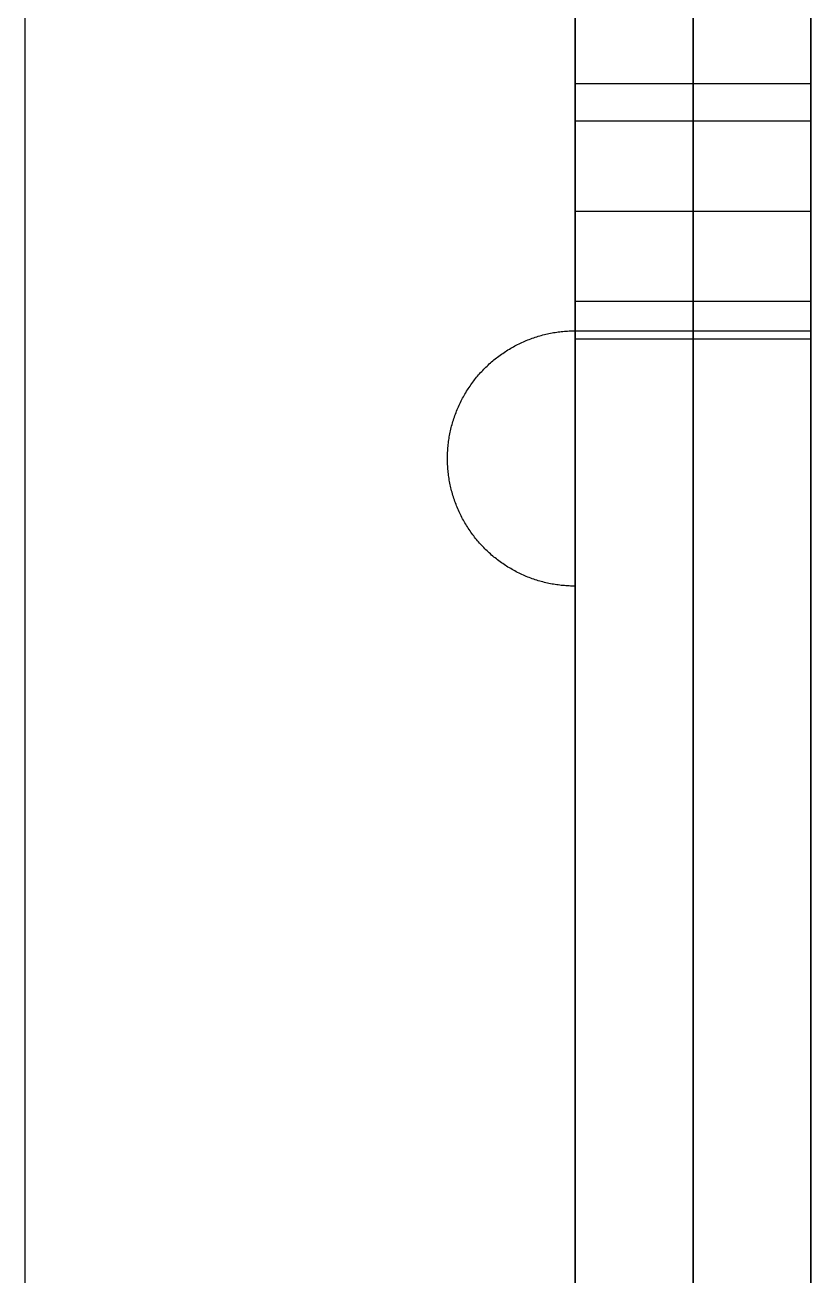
# Model space of a CAD drawing. Header units: millimetres. Extents: x -3003 to 2440, y -88 to 1748.
# Drawn here: x -2572.55 to -2552.55, y 662.71 to 694.56 of the extents above; entities that cross this region are included whole.
import ezdxf

# ---------------------------------------------------------------- set-up
doc = ezdxf.new("R2010")
doc.units = ezdxf.units.MM
doc.header["$MEASUREMENT"] = 0
doc.layers.add('ASSEMBLY', color=7, linetype='Continuous', true_color=0x000000)

msp = doc.modelspace()

# ---------------------------------------------------------------- linework, layer by layer
at = {"layer": 'ASSEMBLY'}
for p, q in [((-2558.55, 1014.865, 321), (-2558.55, 636.865, 321)), ((-2552.55, 1014.865, 321), (-2552.55, 636.865, 321))]:
    msp.add_line(p, q, dxfattribs=at)
for points in [[(-2558.55, 1020.865, 636), (-2558.55, 825.865, 636), (-2558.55, 630.865, 636)], [(-2555.55, 1020.865, 636), (-2555.55, 825.865, 636), (-2555.55, 630.865, 636)], [(-2552.55, 1020.865, 636), (-2552.55, 825.865, 636), (-2552.55, 630.865, 636)], [(-2552.55, 686.779, 6), (-2552.55, 714.951, 6), (-2552.55, 742.093, 6)], [(-2552.55, 686.779, 12), (-2552.55, 714.951, 12), (-2552.55, 742.093, 12)], [(-2552.55, 686.779, 9), (-2552.55, 714.951, 9), (-2552.55, 742.093, 9)], [(-2558.55, 693.079, 12), (-2558.55, 713.722, 12), (-2558.55, 735.793, 12)], [(-2555.55, 693.079, 12), (-2555.55, 713.722, 12), (-2555.55, 735.793, 12)], [(-2552.55, 693.079, 12), (-2552.55, 713.722, 12), (-2552.55, 735.793, 12)], [(-2572.55, 660.865), (-2572.55, 695.865), (-2572.55, 730.865)], [(-2572.55, 660.865, 6), (-2572.55, 695.865, 6), (-2572.55, 730.865, 6)], [(-2572.55, 660.865, 3), (-2572.55, 695.865, 3), (-2572.55, 730.865, 3)], [(-2558.55, 693.079, 12), (-2555.55, 693.079, 12), (-2552.55, 693.079, 12)], [(-2558.55, 692.127, 14.298), (-2555.55, 692.127, 14.298), (-2552.55, 692.127, 14.298)], [(-2558.55, 689.829, 15.25), (-2555.55, 689.829, 15.25), (-2552.55, 689.829, 15.25)], [(-2558.55, 687.531, 14.298), (-2555.55, 687.531, 14.298), (-2552.55, 687.531, 14.298)], [(-2558.55, 686.779, 6), (-2555.55, 686.779, 6), (-2552.55, 686.779, 6)], [(-2558.55, 686.779, 12), (-2555.55, 686.779, 12), (-2552.55, 686.779, 12)], [(-2558.55, 686.779, 6), (-2558.55, 686.779, 9), (-2558.55, 686.779, 12)], [(-2558.55, 686.779, 9), (-2555.55, 686.779, 9), (-2552.55, 686.779, 9)], [(-2555.55, 686.779, 6), (-2555.55, 686.779, 9), (-2555.55, 686.779, 12)], [(-2552.55, 686.779, 6), (-2552.55, 686.779, 9), (-2552.55, 686.779, 12)], [(-2558.55, 630.865, 6), (-2558.55, 658.008, 6), (-2558.55, 686.579, 6)], [(-2558.55, 686.579, 6), (-2555.55, 686.579, 6), (-2552.55, 686.579, 6)], [(-2558.55, 686.579, 6), (-2558.55, 686.579, 9), (-2558.55, 686.579, 12)], [(-2558.55, 686.579, 12), (-2555.55, 686.579, 12), (-2552.55, 686.579, 12)], [(-2558.55, 686.579, 9), (-2555.55, 686.579, 9), (-2552.55, 686.579, 9)], [(-2555.55, 630.865, 6), (-2555.55, 658.008, 6), (-2555.55, 686.579, 6)], [(-2555.55, 686.579, 6), (-2555.55, 686.579, 9), (-2555.55, 686.579, 12)], [(-2552.55, 630.865, 6), (-2552.55, 658.008, 6), (-2552.55, 686.579, 6)], [(-2552.55, 686.579, 6), (-2552.55, 686.579, 9), (-2552.55, 686.579, 12)], [(-2560.848, 685.827, 6), (-2560.848, 685.827, 9), (-2560.848, 685.827, 12)], [(-2561.8, 683.529, 6), (-2561.8, 683.529, 9), (-2561.8, 683.529, 12)], [(-2560.848, 681.231, 6), (-2560.848, 681.231, 9), (-2560.848, 681.231, 12)], [(-2558.55, 636.865, 6), (-2558.55, 659.286, 6), (-2558.55, 680.279, 6)], [(-2558.55, 680.279, 6), (-2558.55, 680.279, 9), (-2558.55, 680.279, 12)], [(-2558.55, 636.865, 12), (-2558.55, 659.286, 12), (-2558.55, 680.279, 12)], [(-2558.55, 636.865, 9), (-2558.55, 659.286, 9), (-2558.55, 680.279, 9)]]:
    msp.add_open_spline(points, degree=2, dxfattribs=at)
for points, weights, knots in [([(-2558.55, 686.579, 12), (-2558.55, 686.579, 13.346), (-2558.55, 687.531, 14.298), (-2558.55, 688.483, 15.25), (-2558.55, 689.829, 15.25), (-2558.55, 691.175, 15.25), (-2558.55, 692.127, 14.298), (-2558.55, 693.079, 13.346), (-2558.55, 693.079, 12)], [1, 0.923879509111, 1, 0.923879509111, 1, 0.923879509111, 1, 0.923879509111, 1], [-278.83546, -278.83546, -278.83546, -276.282916, -276.282916, -273.730372, -273.730372, -271.177827, -271.177827, -268.625283, -268.625283, -268.625283]), ([(-2555.55, 686.579, 12), (-2555.55, 686.579, 13.346), (-2555.55, 687.531, 14.298), (-2555.55, 688.483, 15.25), (-2555.55, 689.829, 15.25), (-2555.55, 691.175, 15.25), (-2555.55, 692.127, 14.298), (-2555.55, 693.079, 13.346), (-2555.55, 693.079, 12)], [1, 0.923879509111, 1, 0.923879509111, 1, 0.923879509111, 1, 0.923879509111, 1], [-278.83546, -278.83546, -278.83546, -276.282916, -276.282916, -273.730372, -273.730372, -271.177827, -271.177827, -268.625283, -268.625283, -268.625283]), ([(-2552.55, 686.579, 12), (-2552.55, 686.579, 13.346), (-2552.55, 687.531, 14.298), (-2552.55, 688.483, 15.25), (-2552.55, 689.829, 15.25), (-2552.55, 691.175, 15.25), (-2552.55, 692.127, 14.298), (-2552.55, 693.079, 13.346), (-2552.55, 693.079, 12)], [1, 0.923879509111, 1, 0.923879509111, 1, 0.923879509111, 1, 0.923879509111, 1], [-278.83546, -278.83546, -278.83546, -276.282916, -276.282916, -273.730372, -273.730372, -271.177827, -271.177827, -268.625283, -268.625283, -268.625283]), ([(-2558.55, 680.279, 6), (-2559.896, 680.279, 6), (-2560.848, 681.231, 6), (-2561.8, 682.183, 6), (-2561.8, 683.529, 6), (-2561.8, 684.875, 6), (-2560.848, 685.827, 6), (-2559.896, 686.779, 6), (-2558.55, 686.779, 6)], [1, 0.923879493989, 1, 0.923879493989, 1, 0.923879493989, 1, 0.923879493989, 1], [-30.630528, -30.630528, -30.630528, -28.077984, -28.077984, -25.525439, -25.525439, -22.972894, -22.972894, -20.42035, -20.42035, -20.42035]), ([(-2558.55, 680.279, 12), (-2559.896, 680.279, 12), (-2560.848, 681.231, 12), (-2561.8, 682.183, 12), (-2561.8, 683.529, 12), (-2561.8, 684.875, 12), (-2560.848, 685.827, 12), (-2559.896, 686.779, 12), (-2558.55, 686.779, 12)], [1, 0.923879493989, 1, 0.923879493989, 1, 0.923879493989, 1, 0.923879493989, 1], [-30.630528, -30.630528, -30.630528, -28.077984, -28.077984, -25.525439, -25.525439, -22.972894, -22.972894, -20.42035, -20.42035, -20.42035]), ([(-2558.55, 680.279, 9), (-2559.896, 680.279, 9), (-2560.848, 681.231, 9), (-2561.8, 682.183, 9), (-2561.8, 683.529, 9), (-2561.8, 684.875, 9), (-2560.848, 685.827, 9), (-2559.896, 686.779, 9), (-2558.55, 686.779, 9)], [1, 0.923879493989, 1, 0.923879493989, 1, 0.923879493989, 1, 0.923879493989, 1], [-30.630528, -30.630528, -30.630528, -28.077984, -28.077984, -25.525439, -25.525439, -22.972894, -22.972894, -20.42035, -20.42035, -20.42035])]:
    msp.add_rational_spline(points, weights, degree=2, knots=knots, dxfattribs=at)

doc.saveas('drawing.dxf')
